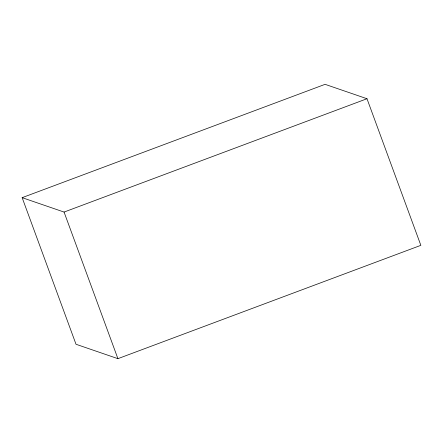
<?xml version="1.0" encoding="UTF-8"?>
<svg xmlns="http://www.w3.org/2000/svg" width="443" height="443" viewBox="0 0 443 443"><rect width="100%" height="100%" fill="white"/><g stroke="black" fill="none" stroke-linecap="round" stroke-linejoin="round"><path stroke-width="0.66" d="M22.15 197.661L325.084 84.331L366.992 98.734L420.85 245.339L117.916 358.669L76.008 344.266L22.15 197.661L64.063 212.064L366.992 98.734M64.063 212.064L117.916 358.669"/></g></svg>
